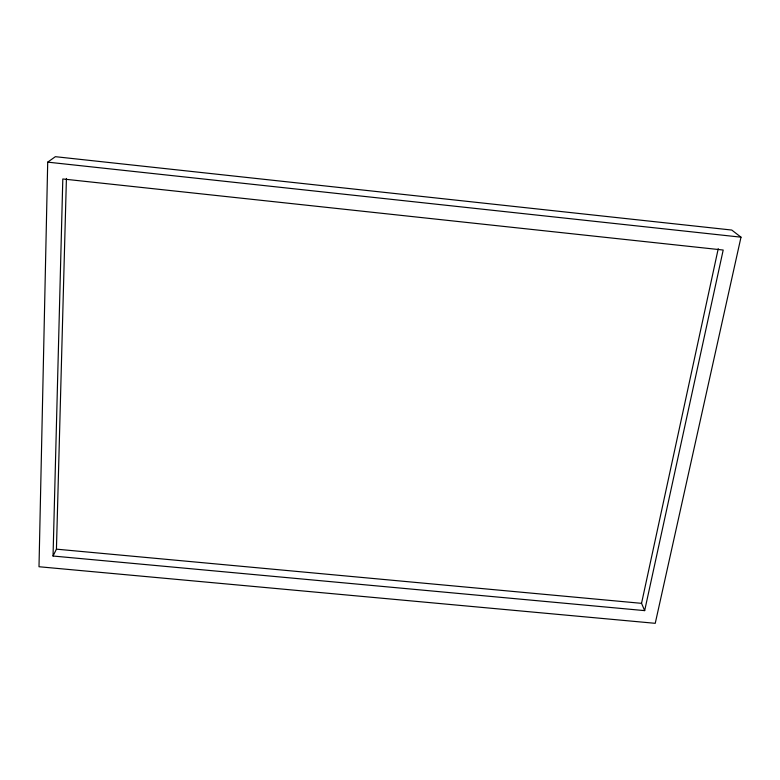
<?xml version="1.0" encoding="UTF-8"?>
<svg xmlns="http://www.w3.org/2000/svg" width="780" height="780" viewBox="0 0 780 780"><rect width="100%" height="100%" fill="white"/><g stroke="black" fill="none" stroke-linecap="round" stroke-linejoin="round"><path stroke-width="1.17" d="M47.707 162.143L39 566.738L655.239 623.317L741 237.178L731.757 230.051L55.37 156.682L47.707 162.143L741 237.178M53.04 556.023L62.809 178.971L723.197 250.029L644.67 610.623L53.04 556.023L56.433 549.159L66.417 178.435M644.67 610.623L641.54 603.34L718.243 248.664M56.433 549.159L641.54 603.34"/></g></svg>
